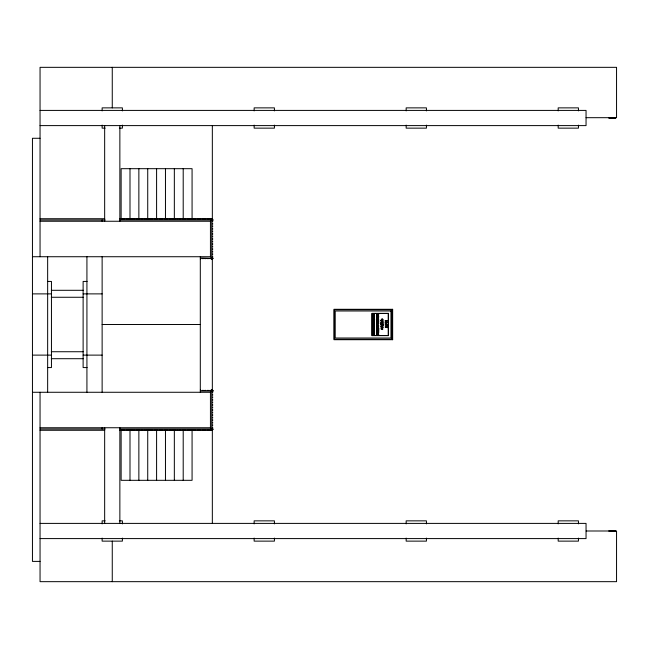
<?xml version="1.0" encoding="UTF-8"?>
<svg xmlns="http://www.w3.org/2000/svg" width="649" height="649" viewBox="0 0 649 649"><rect width="100%" height="100%" fill="white"/><g stroke="black" fill="none" stroke-linecap="round" stroke-linejoin="round"><path stroke-width="0.97" d="M212.337 257.994L211.704 258.627M212.604 257.994L211.704 258.886M212.799 257.994L211.704 259.089M119.822 218.721L211.704 218.721L211.704 259.259L212.929 258.318L200.63 257.994M212.337 429.013L211.704 429.646M212.604 429.013L211.704 429.906M212.799 429.013L211.704 430.109M119.822 430.279L211.704 430.279L212.969 429.013L119.822 429.013M212.02 218.802L211.704 219.987L212.969 219.987L119.822 219.987M381.369 320.071C381.961 316.696 385.133 321.977 380.858 320.241M212.929 390.682L212.337 389.911L211.704 391.006L212.969 391.006L200.63 391.006M373.873 320.046L374.473 319.608A0.819 0.819 0 0 0 373.751 320.054M377.759 314.075L377.272 314.749L377.783 315.414L378.537 314.773M376.663 320.338L377.677 320.29C381.004 318.44 372.193 320.233 378.797 319.381L377.677 320.338M376.663 324.492L377.677 324.443C380.955 322.74 372.518 324.159 378.797 323.535L377.677 324.492M376.663 327.915L378.797 326.966L376.525 326.966L378.464 327.161M377.264 321.75L377.621 321.028M377.264 329.246L377.621 328.524M377.264 330.479L377.621 329.749M381.547 327.534L381.036 328.305L381.466 327.356L380.858 326.479L381.531 327.242L382.074 326.561L383.129 327.502L382.115 328.289L381.612 327.412L382.099 326.739L382.878 327.437L382.115 328.078M372.964 315.171L374.562 315.098L372.964 315.706M372.964 334.373L374.562 334.3L372.964 334.908M373.71 322.245L373.24 322.788L373.759 322.293L374.562 322.845L372.859 322.861M373.646 317.702L373.662 317.677A1.241 1.241 0 0 1 374.473 317.312L374.473 317.337M373.589 322.099C376.882 321.515 370.368 322.748 373.824 321.758M373.589 331.461L373.881 331.063L374.562 331.753L373.224 332.207L372.859 331.663L374.562 331.663M376.525 332.028L377.134 331.428L378.748 331.793M372.948 319.024L373.654 318.31C375.99 320.273 372.802 316.688 372.859 319.154M40.051 221.252L210.438 221.252L212.604 219.094L212.036 218.762M32.45 392.272L210.438 392.272L212.604 390.114M373.418 314.319L372.932 314.976L373.5 314.376M391.379 310.563L392.653 309.297L392.653 339.703L333.951 339.703L333.951 309.297L392.653 309.297M372.924 334.146L374.497 334.146M381.028 329.011L382.967 328.921M387.193 325.53L385.255 325.53M377.742 321.028L377.215 321.628M377.742 328.524L377.215 329.124M377.742 329.749L377.215 330.357M373.678 329.465L373.378 329.87M372.924 327.145L374.432 327.031M373.378 323.559L372.859 323.843L373.313 323.453L372.859 322.983L374.562 323.535L373.8 323.965L373.783 323.121L374.368 323.502L373.8 323.851M378.732 330.714L377.174 331.177L376.59 330.69M373.727 334.876L374.311 334.373M373.621 324.622L372.859 325.173L373.516 324.622M373.581 331.85L372.98 331.777L374.303 331.785L373.662 331.785M212.604 219.094L211.704 219.987L212.572 219.119M611.845 118.329L612.388 118.004M612.956 118.004L613.67 118.329L612.283 118.329L613.216 118.004M613.273 118.004L612.721 118.329L613.662 118.004M612.948 118.329L613.492 118.004M614.319 118.004L612.518 118.004L613.711 118.004M614.157 118.004L612.899 118.004M614.376 118.004L613.832 118.329L614.546 118.004M614.595 118.004L614.051 118.329L615.203 118.004M614.27 118.329L614.822 118.004M615.479 118.004L614.708 118.329L615.65 118.004M212.799 390.373L211.704 391.006L212.337 389.911M609.151 530.996L609.914 530.671L609.2 530.996M609.589 530.996L610.141 530.671M610.255 530.996L610.798 530.671M610.474 530.996L611.244 530.671L610.531 530.996M610.912 530.996L611.463 530.671M611.399 531.312L611.902 530.671L612.607 530.996L610.75 530.996M611.577 530.996L612.348 530.671L611.415 530.996M612.786 530.671L611.618 530.671M612.899 530.996L613.938 530.996L612.072 530.996M612.112 118.004L611.399 118.329L612.567 118.329M612.778 118.004L610.969 118.004M613.167 118.329L613.881 118.004M608.981 530.996L615.479 530.996M609.427 530.996L612.332 530.996M372.956 321.401L374.562 321.068L372.972 320.411M372.859 328.337L374.562 327.972L372.972 327.315M372.956 330.82L374.562 330.479L372.972 329.83M372.859 333.213L374.562 332.848L372.859 332.361M40.051 110.411L586.047 110.411L586.047 125.606L40.051 125.606M586.055 117.688L616.55 117.688L616.55 67.334L40.051 67.334L40.051 256.728M608.981 118.004L614.936 118.329M105.162 128.145L102.128 128.145L102.128 125.103M119.351 128.145L122.393 128.145L122.393 125.103M40.051 138.278L32.45 138.278L32.45 561.393L40.051 561.393M40.051 218.721L104.676 218.721M121.128 219.037L122.393 219.037M123.659 219.037L124.924 219.037M126.198 219.037L127.464 219.037M128.729 219.037L129.995 219.037M131.26 219.037L132.526 219.037M133.799 219.037L135.065 219.037M136.331 219.037L137.596 219.037M138.862 219.037L140.127 219.037M141.393 219.037L142.666 219.037M143.932 219.037L145.198 219.037M146.463 219.037L147.729 219.037M148.994 219.037L150.268 219.037M151.533 219.037L152.799 219.037M154.064 219.037L155.33 219.037M156.596 219.037L157.861 219.037M159.135 219.037L160.4 219.037M161.666 219.037L162.931 219.037M164.197 219.037L165.463 219.037M166.736 219.037L168.002 219.037M169.267 219.037L170.533 219.037M171.798 219.037L173.064 219.037M174.338 219.037L175.603 219.037M176.869 219.037L178.134 219.037M179.4 219.037L180.665 219.037M181.931 219.037L183.205 219.037M184.47 219.037L185.736 219.037M187.001 219.037L188.267 219.037M189.532 219.037L190.806 219.037M192.072 219.037L193.337 219.037M194.603 219.037L195.868 219.037M197.134 219.037L198.407 219.037M199.673 219.037L200.939 219.037M202.204 219.037L203.47 219.037M204.735 219.037L206.001 219.037M207.274 219.037L208.54 219.037M209.805 219.037L211.071 219.037M40.051 219.987L105.138 219.987M32.45 256.728L210.438 256.728L212.604 258.886M200.306 258.943L200.939 258.627M47.474 281.431L51.449 281.431L51.449 367.569L47.474 367.569M87.104 281.431L83.121 281.431L83.121 367.569L87.104 367.569M51.303 290.298L83.267 290.298M32.45 293.883L51.449 293.883M83.121 293.883L102.128 293.883M51.303 297.266L83.267 297.266M374.562 317.677L372.859 317.677L374.562 317.84M372.859 320.2L374.562 320.022L372.956 320.2M372.859 320.379L374.384 321.028L372.859 321.287L373.5 321.993M386.025 321.052L385.19 321.945L385.831 320.963L385.092 320.655L387.364 320.703L386.455 321.531L386.058 320.874M386.374 321.433L387.039 320.874M378.683 322.042L376.525 321.977L378.683 322.188M374.465 322.788L372.924 322.861M386.309 323.324L385.092 323.186L386.244 323.186L387.364 322.277L385.092 322.277L387.023 322.472M102.128 324.5L200.306 324.5M372.859 324.484L374.562 323.908L373.832 324.516L374.562 324.484L373.832 324.622L374.562 325.23L372.859 324.646M383.007 325.044L383.007 325.044A1.558 1.558 0 0 0 382.01 325.717M374.562 325.587L372.859 325.4L374.473 325.79A1.241 1.241 0 0 0 373.71 326.147L373.662 326.131A1.306 1.306 0 0 1 374.457 325.725L374.562 325.676M387.234 326.139L387.234 326.139A1.558 1.558 0 0 0 386.236 326.812M374.562 326.293L372.859 326.131L374.497 326.293M373.297 326.666L374.205 327.518M374.473 326.642L374.473 326.642A1.241 1.241 0 0 1 373.71 326.285L373.646 326.277M383.007 326.601L383.007 326.601A1.558 1.558 0 0 1 382.01 325.928M372.972 327.291L374.384 327.932L372.956 328.337M387.234 327.696L387.234 327.696A1.558 1.558 0 0 1 386.236 327.023M372.972 329.797L374.384 330.438L372.859 330.706L373.418 331.412M376.59 330.568L377.053 331.258L376.639 332.028M378.732 330.633L378.351 331.331L378.797 331.882M372.859 330.876L373.5 331.355M373.564 331.355L372.859 331.525L374.562 331.566M51.303 351.734L83.267 351.734M32.45 355.117L51.449 355.117M83.121 355.117L102.128 355.117M51.303 358.702L83.267 358.702M200.306 390.057L200.939 390.373M40.051 427.748L210.438 427.748L212.604 429.906M40.051 429.013L105.138 429.013M121.128 429.963L122.393 429.963M123.659 429.963L124.924 429.963M126.198 429.963L127.464 429.963M128.729 429.963L129.995 429.963M131.26 429.963L132.526 429.963M133.799 429.963L135.065 429.963M136.331 429.963L137.596 429.963M138.862 429.963L140.127 429.963M141.393 429.963L142.666 429.963M143.932 429.963L145.198 429.963M146.463 429.963L147.729 429.963M148.994 429.963L150.268 429.963M151.533 429.963L152.799 429.963M154.064 429.963L155.33 429.963M156.596 429.963L157.861 429.963M159.135 429.963L160.4 429.963M161.666 429.963L162.931 429.963M164.197 429.963L165.463 429.963M166.736 429.963L168.002 429.963M169.267 429.963L170.533 429.963M171.798 429.963L173.064 429.963M174.338 429.963L175.603 429.963M176.869 429.963L178.134 429.963M179.4 429.963L180.665 429.963M181.931 429.963L183.205 429.963M184.47 429.963L185.736 429.963M187.001 429.963L188.267 429.963M189.532 429.963L190.806 429.963M192.072 429.963L193.337 429.963M194.603 429.963L195.868 429.963M197.134 429.963L198.407 429.963M199.673 429.963L200.939 429.963M202.204 429.963L203.47 429.963M204.735 429.963L206.001 429.963M207.274 429.963L208.54 429.963M209.805 429.963L211.071 429.963M40.051 430.279L104.676 430.279M105.162 520.855L102.128 520.855L102.128 523.897M119.351 520.855L122.393 520.855L122.393 523.897M40.051 523.394L586.047 523.394L586.047 538.589L40.051 538.589M586.169 530.996L616.55 530.996L616.55 581.666L40.051 581.666L40.051 392.272M211.704 218.891L212.799 219.987M211.704 219.094L212.604 219.987M211.704 219.354L212.337 219.987M211.704 389.781L211.704 430.279M211.704 389.911L212.799 391.006M211.704 390.114L212.604 391.006M211.704 390.373L212.337 391.006M212.929 258.318L211.704 257.994L212.036 259.219L211.704 257.994L212.799 258.627M212.929 429.338L211.704 429.013L212.036 430.238M372.972 332.32L374.384 332.807L372.956 333.213M612.291 118.004L613.005 118.329M610.531 118.004L611.463 118.329L610.912 118.004M610.303 118.004L612.786 118.329L611.618 118.329L612.559 118.004L612.064 118.329L611.399 117.688M609.646 118.004L610.798 118.329L610.028 118.004M609.2 118.004L610.141 118.329L609.589 118.004M615.65 530.996L614.489 530.671M614.546 530.996L613.832 530.671L614.376 530.996M613.386 530.671L614.319 530.996M613.662 530.996L612.721 530.671L613.273 530.996M613.216 530.996L612.502 530.671L613.151 531.312M612.064 530.671L612.997 530.996M611.796 118.004L612.348 118.329L610.474 118.004M610.693 118.004L611.244 118.329M609.37 118.004L609.914 118.329M609.151 118.004L609.695 118.329M614.27 530.671L615.041 530.996L614.051 530.671L614.595 530.996M613.605 530.671L614.157 530.996M612.948 530.671L613.492 530.996M612.283 530.671L612.834 530.996M610.96 530.671L611.504 530.996M212.799 429.646L211.704 429.013L212.337 430.109M373.873 331.12L374.327 331.461M373.516 324.516L372.859 323.965L373.621 324.516M391.379 338.437L392.653 339.703M373.767 319.357L373.378 318.829L373.865 319.357M382.058 318.919L382.999 320.071L380.947 320.241M377.426 322.196L377.467 322.253A2.247 2.247 0 0 0 378.7 323.072L378.724 322.942A2.15 2.15 0 0 1 377.548 322.188M373.41 315.876L374.205 316.728L373.848 316.306M385.831 323.843L386.155 324.305M381.928 328.84L381.45 328.289L381.928 328.921M382.18 329.092L382.504 329.554M373.856 320.176L374.473 320.63A0.819 0.819 0 0 1 373.751 320.184M615.69 117.688L608.851 117.688M578.446 110.914L578.446 107.872L558.181 107.872L558.181 110.914M578.446 125.103L578.446 128.145L558.181 128.145L558.181 125.103M578.446 523.897L578.446 520.855L558.181 520.855L558.181 523.897M578.446 538.086L578.446 541.128L558.181 541.128L558.181 538.086M426.434 110.914L426.434 107.872L406.16 107.872L406.16 110.914M426.434 125.103L426.434 128.145L406.16 128.145L406.16 125.103M426.434 523.897L426.434 520.855L406.16 520.855L406.16 523.897M426.434 538.086L426.434 541.128L406.16 541.128L406.16 538.086M386.155 324.395L385.676 323.843M382.659 329.643L382.18 329.011M378.481 318.051L377.88 318.61L377.499 318.051M374.327 314.254L373.564 314.376C371.35 313.792 376.185 314.773 373.589 314.254M373.662 316.25L373.297 315.82M274.413 110.914L274.413 107.872L254.14 107.872L254.14 110.914M274.413 125.103L274.413 128.145L254.14 128.145L254.14 125.103M274.413 523.897L274.413 520.855L254.14 520.855L254.14 523.897M274.413 538.086L274.413 541.128L254.14 541.128L254.14 538.086M212.653 220.619L212.653 221.885M212.653 223.151L212.653 224.424M212.653 225.69L212.653 226.955M212.653 228.221L212.653 229.486M212.653 230.752L212.653 232.026M212.653 233.291L212.653 234.557M212.653 235.822L212.653 237.088M212.653 238.353L212.653 239.627M212.653 240.893L212.653 242.158M212.653 243.424L212.653 244.689M212.653 245.955L212.653 247.22M212.653 248.494L212.653 249.76M212.653 251.025L212.653 252.291M212.653 253.556L212.653 254.822M212.653 256.095L212.653 257.361M212.653 391.639L212.653 392.905M212.653 394.178L212.653 395.444M212.653 396.709L212.653 397.975M212.653 399.24L212.653 400.506M212.653 401.78L212.653 403.045M212.653 404.311L212.653 405.576M212.653 406.842L212.653 408.107M212.653 409.373L212.653 410.647M212.653 411.912L212.653 413.178M212.653 414.443L212.653 415.709M212.653 416.974L212.653 418.248M212.653 419.514L212.653 420.779M212.653 422.045L212.653 423.31M212.653 424.576L212.653 425.849M212.653 427.115L212.653 428.381M212.337 125.744L212.337 219.354M212.337 258.627L212.337 390.373M212.337 429.646L212.337 523.256M211.071 258.627L209.805 258.627M211.071 390.373L209.805 390.373M210.438 221.252L210.438 256.728M210.438 392.272L210.438 427.748M208.54 258.627L207.274 258.627M208.54 390.373L207.274 390.373M206.001 258.627L204.735 258.627M206.001 390.373L204.735 390.373M203.47 258.627L202.204 258.627M203.47 390.373L202.204 390.373M200.306 256.728L200.306 392.272M192.072 219.354L192.072 168.683L121.128 168.683L121.128 219.354M192.072 429.646L192.072 480.317L121.128 480.317L121.128 429.646M183.205 168.683L183.205 219.354M183.205 429.646L183.205 480.317M174.338 168.683L174.338 219.354M174.338 429.646L174.338 480.317M165.463 168.683L165.463 219.354M165.463 429.646L165.463 480.317M156.596 168.683L156.596 219.354M156.596 429.646L156.596 480.317M147.729 168.683L147.729 219.354M147.729 429.646L147.729 480.317M138.862 168.683L138.862 219.354M138.862 429.646L138.862 480.317M129.995 168.683L129.995 219.354M129.995 429.646L129.995 480.317M122.393 110.914L122.393 107.872L102.128 107.872L102.128 110.914M122.393 538.086L122.393 541.128L102.128 541.128L102.128 538.086M119.862 125.606L119.862 221.252M119.862 427.748L119.862 523.394M112.261 67.334L112.261 107.872M112.261 541.128L112.261 581.666M104.659 125.606L104.659 221.252M104.659 427.748L104.659 523.394M102.128 219.987L102.128 221.252M102.128 256.728L102.128 392.272M102.128 427.748L102.128 429.013M86.925 256.728L86.925 392.272M47.653 256.728L47.653 392.272M377.613 314.002L377.191 314.578L376.525 313.816L377.126 314.692L376.704 315.641L377.215 314.87L377.872 315.625L378.797 314.838L377.613 314.002M381.945 320.557L381.531 321.141L380.858 320.371L381.466 321.247L381.036 322.196L381.547 321.433L382.204 322.18L383.129 321.393L381.945 320.557M382.099 320.63L381.612 321.304L382.115 321.977L382.878 321.328L382.099 320.63M377.613 333.424L377.191 334L376.525 333.237L377.126 334.113L376.704 335.062L377.215 334.3L377.872 335.046L378.797 334.259L377.613 333.424M377.759 333.497L377.272 334.17L377.783 334.843L378.537 334.194L377.759 333.497M377.588 330.99L377.75 331.639L377.588 330.99M377.264 318.132L376.623 319.113L378.797 317.88L376.525 317.823L377.264 318.132M385.255 324.476L387.364 324.305L385.255 324.476M378.797 321.02L378.091 321.701L378.659 321.028L376.525 320.784L378.797 321.02M378.797 328.516L378.091 329.197L378.659 328.524L376.525 328.28L378.797 328.516M378.797 329.741L378.091 330.422L378.659 329.749L376.525 329.514L378.797 329.741M377.556 332.669L377.012 333.148C374.871 331.631 380.866 331.939 377.978 333.148L377.556 332.669M378.456 332.483L377.596 332.588L378.456 332.483M381.872 323.275L380.858 324.143L381.734 323.275L380.858 323.064L381.734 323.105C377.84 322.65 386.244 322.026 382.164 323.105L383.129 323.064L382.164 323.275L383.129 324.224L381.872 323.275M374.562 329.457L374.035 329.919L374.465 329.465L372.859 329.303L374.562 329.457M377.491 332.588L377.004 332.969L376.688 332.475L377.491 332.588M377.296 316.866L376.525 317.629L378.797 316.671L377.475 316.671L376.525 315.901L377.304 316.671L376.525 316.866L377.296 316.866M377.296 325.944L376.525 326.707L378.797 325.749L377.475 325.749L376.525 324.979L377.304 325.749L376.525 325.944L377.296 325.944M373.816 328.337L374.303 328.694L372.859 328.84L374.295 328.808C372.331 329.465 375.99 328.751 373.816 328.337M373.816 333.099L374.303 333.456L372.859 333.602L374.295 333.57C372.331 334.227 375.99 333.513 373.816 333.099M381.012 325.928L383.129 325.676L381.012 325.928M385.238 327.023L387.364 326.772L385.238 327.023M373.021 319.462L374.562 319.357L373.021 319.462M391.801 309.719L334.373 309.719L334.373 339.281L391.801 339.281L391.801 309.719M390.958 310.985L335.217 310.985L335.217 338.015L390.958 338.015L390.958 310.985M388.427 313.345L371.966 313.345L371.966 335.655L388.427 335.655L388.427 313.345M388.256 313.516L372.128 313.516L372.128 335.484L388.256 335.484L388.256 313.516M374.562 316.193L372.859 316.363L374.562 316.193M374.562 316.89L372.859 317.085L374.562 316.89M374.562 318.18L374.473 318.18A1.306 1.306 0 0 1 373.654 317.856L373.662 317.84A1.241 1.241 0 0 0 374.473 318.205L374.562 318.18M377.645 322.74L376.745 322.723L377.645 322.74M383.129 324.427L380.858 324.678L383.129 324.427M386.885 325.027L386.325 324.476L386.885 325.027"/></g></svg>
